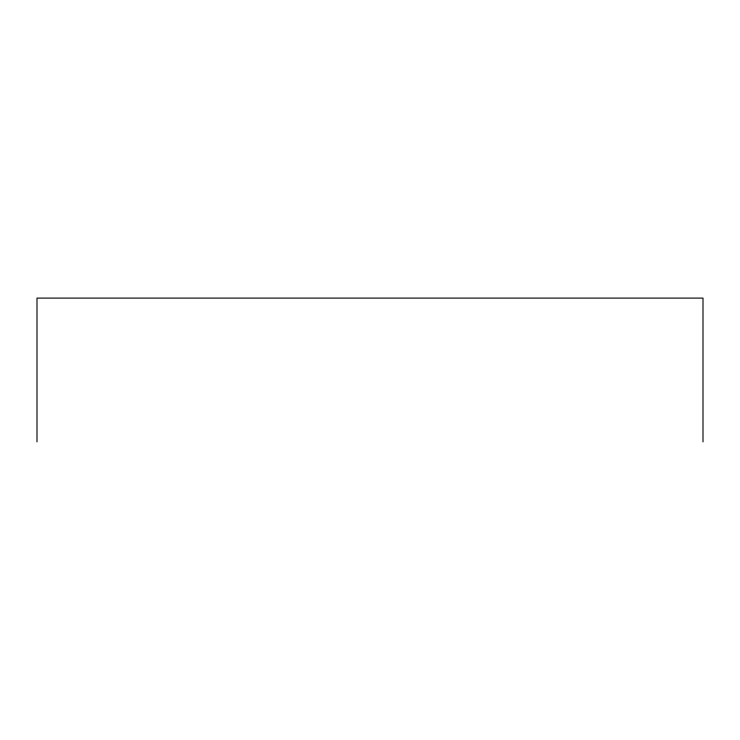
<?xml version="1.0" encoding="UTF-8"?>
<svg xmlns="http://www.w3.org/2000/svg" width="740" height="740" viewBox="0 0 740 740"><rect width="100%" height="100%" fill="white"/><g stroke="black" fill="none" stroke-linecap="round" stroke-linejoin="round"><path stroke-width="1.11" d="M703 441.9L703 298.1L37 298.1L37 441.9"/></g></svg>
